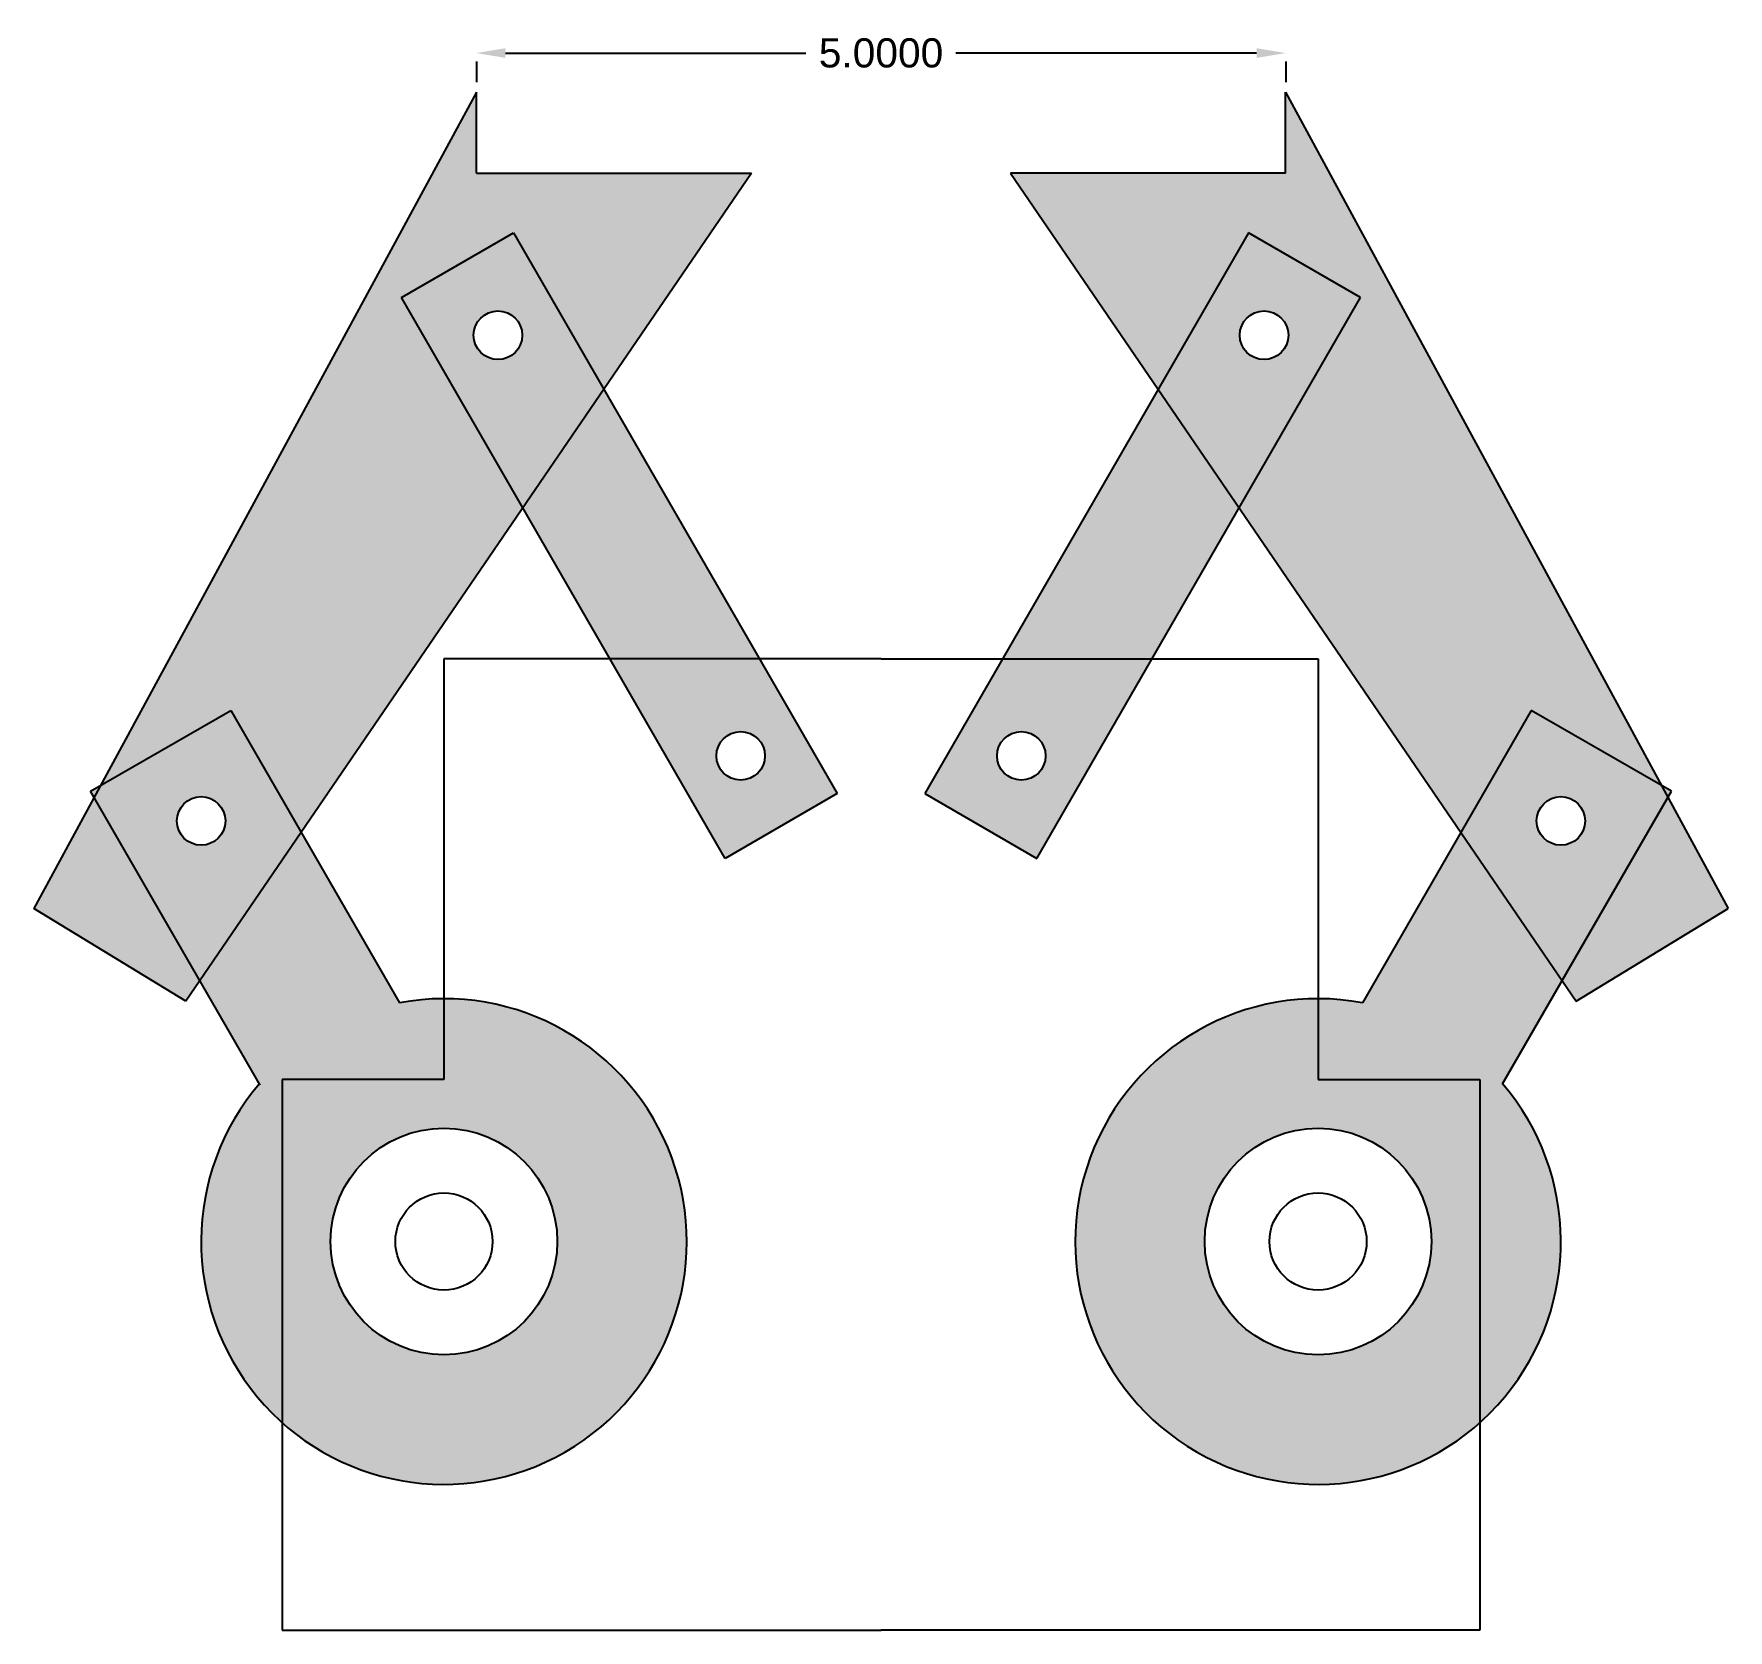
# Model space of a CAD drawing. Header units: inches. Extents: x 27.2 to 37.7, y 3.3 to 13.1.
import ezdxf

# ---------------------------------------------------------------- set-up
doc = ezdxf.new("R2010")
doc.units = ezdxf.units.IN
doc.header["$MEASUREMENT"] = 0
for name, color, linetype in [('Arms', 10, 'Continuous'), ('Body', 40, 'Continuous'), ('Joints', 3, 'Continuous')]:
    doc.layers.add(name, color=color, linetype=linetype)
doc.styles.get("Standard").update_dxf_attribs({"font": 'arial.ttf'})
doc.dimstyles.get("Standard").update_dxf_attribs({"dimtxt": 0.18, "dimasz": 0.18, "dimexe": 0.18, "dimexo": 0.0625, "dimgap": 0.09, "dimtad": 0, "dimtih": 1, "dimtoh": 1, "dimdec": 4, "dimzin": 0, "dimdsep": 46, "dimtxsty": 'Standard', "dimcen": 0.09, "dimadec": 0, "dimazin": 0, "dimtfac": 1, "dimtdec": 4, "dimtofl": 0, "dimtmove": 0, "dimatfit": 3, "dimfxl": 1, "dimtolj": 1, "dimtzin": 0, "dimarcsym": 0})

# ---------------------------------------------------------------- blocks, each defined once
blk = doc.blocks.new('*D2')
at = {"layer": 'Arms', "color": 0, "lineweight": -2, "transparency": 16777216}
for p, q in [((30.102, 13.004), (31.958, 13.004)), ((34.742, 13.004), (32.885, 13.004)), ((29.922, 12.951), (29.922, 12.824)), ((34.922, 12.951), (34.922, 12.824))]:
    blk.add_line(p, q, dxfattribs=at)
at = {"layer": 'Arms', "color": 0, "transparency": 16777216}
for points in [[(30.102, 13.034), (30.102, 12.974), (29.922, 13.004)], [(34.742, 13.034), (34.742, 12.974), (34.922, 13.004)]]:
    blk.add_solid(points, dxfattribs=at)
at = {"layer": 'Arms', "color": 0, "transparency": 16777216, "insert": (32.422, 13.004), "char_height": 0.18, "attachment_point": 5}
blk.add_mtext('\\A1;5.0000', dxfattribs=at)

msp = doc.modelspace()

# ---------------------------------------------------------------- hatches: boundary and pattern name
at = {"layer": 'Arms', "transparency": 33554457}
h = msp.add_hatch(color=256, dxfattribs=at)
h.dxf.hatch_style = 1
h.paths.add_polyline_path([(31.62182, 12.26318), (29.92182, 12.26318), (29.92182, 12.76318), (27.1884, 7.72085), (28.12701, 7.14725)])
h.paths.add_polyline_path([(29.90515, 11.26126, -1), (30.20515, 11.26126, -1)], flags=16)
h.paths.add_polyline_path([(28.37182, 8.26126, -1), (28.07182, 8.26126, -1)], flags=16)
h = msp.add_hatch(color=256, dxfattribs=at)
h.dxf.hatch_style = 1
h.paths.add_polyline_path([(33.22182, 12.26318), (34.92182, 12.26318), (34.92182, 12.76318), (37.65524, 7.72085), (36.71663, 7.14725)])
h.paths.add_polyline_path([(34.93849, 11.26126, 1), (34.63849, 11.26126, 1)], flags=16)
h.paths.add_polyline_path([(36.47182, 8.26126, 1), (36.77182, 8.26126, 1)], flags=16)
at = {"layer": 'Joints', "transparency": 33554457}
h = msp.add_hatch(color=256, dxfattribs=at)
h.dxf.hatch_style = 1
h.paths.add_polyline_path([(30.15156, 11.89427), (29.45874, 11.49427), (31.45874, 8.03017), (32.15156, 8.43017)])
h.paths.add_polyline_path([(31.70515, 8.66318, -1), (31.40515, 8.66318, -1)], flags=16)
h.paths.add_polyline_path([(29.90515, 11.26126, -1), (30.20515, 11.26126, -1)], flags=16)
h = msp.add_hatch(color=256, dxfattribs=at)
h.dxf.hatch_style = 1
h.paths.add_polyline_path([(35.3849, 11.49427), (34.69208, 11.89427), (32.69208, 8.43017), (33.3849, 8.03017)])
h.paths.add_polyline_path([(33.43849, 8.66318, -1), (33.13849, 8.66318, -1)], flags=16)
h.paths.add_polyline_path([(34.63849, 11.26126, -1), (34.93849, 11.26126, -1)], flags=16)
h = msp.add_hatch(color=256, dxfattribs=at)
h.dxf.hatch_style = 1
h.paths.add_polyline_path([(29.44773, 7.13793), (28.40483, 8.94427), (27.53881, 8.44427), (28.5817, 6.63793, 5.82842712)])
h.paths.add_polyline_path([(30.42182, 5.66318, -1), (29.02182, 5.66318, -1)], flags=16)
h.paths.add_polyline_path([(28.07182, 8.26126, -1), (28.37182, 8.26126, -1)], flags=16)
h.paths.add_polyline_path([(36.26194, 6.63793), (37.30483, 8.44427), (36.43881, 8.94427), (35.39591, 7.13793, 5.82842712)])
h.paths.add_polyline_path([(35.82182, 5.66318, -1), (34.42182, 5.66318, -1)], flags=16)
h.paths.add_polyline_path([(36.47182, 8.26126, -1), (36.77182, 8.26126, -1)], flags=16)

# ---------------------------------------------------------------- linework, layer by layer
at = {"layer": 'Arms'}
for p, q in [((29.92182, 12.76318), (27.1884, 7.72085)), ((29.92182, 12.26318), (29.92182, 12.76318)), ((34.92182, 12.76318), (37.65524, 7.72085)), ((34.92182, 12.26318), (34.92182, 12.76318)), ((31.62182, 12.26318), (28.12701, 7.14725)), ((29.92182, 12.26318), (31.62182, 12.26318)), ((34.92182, 12.26318), (33.22182, 12.26318)), ((33.22182, 12.26318), (36.71663, 7.14725)), ((28.12701, 7.14725), (27.1884, 7.72085)), ((36.71663, 7.14725), (37.65524, 7.72085))]:
    msp.add_line(p, q, dxfattribs=at)
for centre in [(30.05515, 11.26126), (34.78849, 11.26126), (28.22182, 8.26126), (36.62182, 8.26126)]:
    msp.add_circle(centre, 0.15, dxfattribs=at)
at = {"layer": 'Body'}
for p, q in [((32.42182, 9.26318), (29.72182, 9.26318)), ((29.72182, 9.26318), (29.72182, 6.66318)), ((32.42182, 9.26318), (35.12182, 9.26318)), ((35.12182, 9.26318), (35.12182, 6.66318)), ((29.72182, 6.66318), (28.72182, 6.66318)), ((28.72182, 6.66318), (28.72182, 3.26318)), ((35.12182, 6.66318), (36.12182, 6.66318)), ((36.12182, 6.66318), (36.12182, 3.26318)), ((28.72182, 3.26318), (32.42182, 3.26318)), ((36.12182, 3.26318), (32.42182, 3.26318))]:
    msp.add_line(p, q, dxfattribs=at)
for centre, radius in [((31.55515, 8.66318), 0.15), ((33.28849, 8.66318), 0.15), ((29.72182, 5.66318), 0.3), ((35.12182, 5.66318), 0.3)]:
    msp.add_circle(centre, radius, dxfattribs=at)
at = {"layer": 'Joints'}
for p, q in [((29.45874, 11.49427), (30.15156, 11.89427)), ((30.15156, 11.89427), (32.15156, 8.43017)), ((34.69208, 11.89427), (32.69208, 8.43017)), ((35.3849, 11.49427), (34.69208, 11.89427)), ((31.45874, 8.03017), (29.45874, 11.49427)), ((33.3849, 8.03017), (35.3849, 11.49427)), ((27.53881, 8.44427), (28.40483, 8.94427)), ((28.40483, 8.94427), (29.44773, 7.13793)), ((36.43881, 8.94427), (35.39591, 7.13793)), ((37.30483, 8.44427), (36.43881, 8.94427)), ((28.58656, 6.62952), (27.53881, 8.44427)), ((32.15156, 8.43017), (31.45874, 8.03017)), ((32.69208, 8.43017), (33.3849, 8.03017)), ((36.26214, 6.63827), (37.30483, 8.44427))]:
    msp.add_line(p, q, dxfattribs=at)
for centre, radius in [((30.05515, 11.26126), 0.15), ((34.78849, 11.26126), 0.15), ((31.55515, 8.66318), 0.15), ((33.28849, 8.66318), 0.15), ((28.22182, 8.26126), 0.15), ((36.62182, 8.26126), 0.15), ((29.72182, 5.66318), 0.7), ((35.12182, 5.66318), 0.7)]:
    msp.add_circle(centre, radius, dxfattribs=at)
for centre, start, end in [((29.72182, 5.66318), 139.471221, 100.528779), ((35.12182, 5.66318), 79.471221, 40.528779)]:
    msp.add_arc(centre, 1.5, start, end, dxfattribs=at)

# ---------------------------------------------------------------- dimensions: what is measured, and where the dimension line sits
at = {"layer": 'Arms'}
dim = msp.add_linear_dim(base=(34.92182, 13.00437), p1=(29.92182, 13.01318), p2=(34.92182, 13.01318), dimstyle='Standard', dxfattribs=at)
dim.commit()
dim.dimension.update_dxf_attribs({"geometry": '*D2', "text_midpoint": (32.42182, 13.00437)})

doc.saveas('drawing.dxf')
